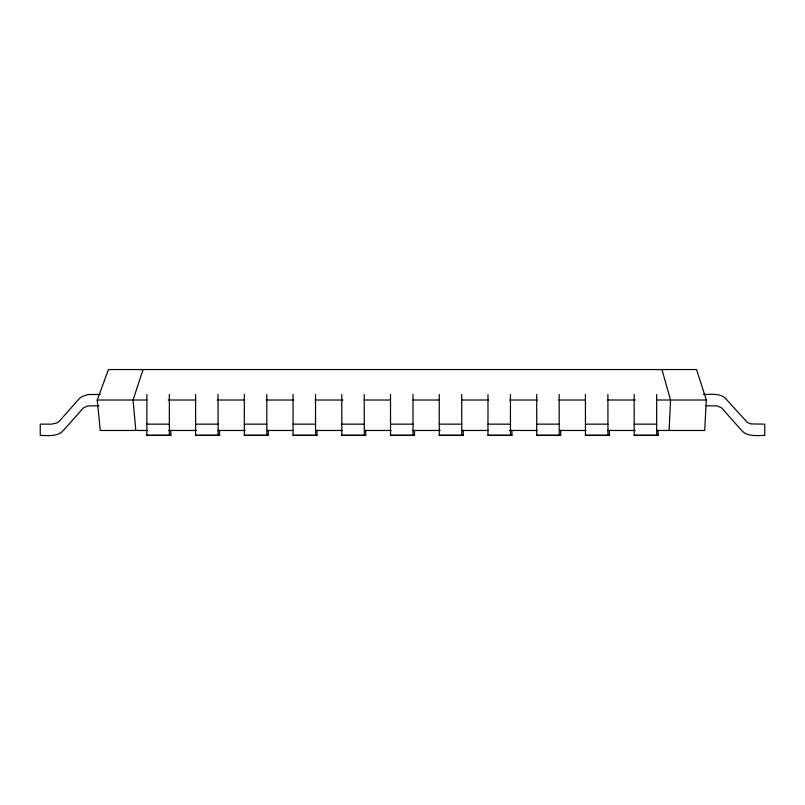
<?xml version="1.0" encoding="UTF-8"?>
<svg xmlns="http://www.w3.org/2000/svg" width="805" height="805" viewBox="0 0 805 805"><rect width="100%" height="100%" fill="white"/><g stroke="black" fill="none" stroke-linecap="round" stroke-linejoin="round"><path stroke-width="1.21" d="M669.126 430.464L670.525 400.015L661.952 369.555M147.144 430.464L100.273 430.464L97.224 400.015L108.464 369.555L696.536 369.555L706.347 400.015L704.677 430.464L656.548 430.464M143.049 369.555L133.056 400.015L135.824 430.464M100.283 394.44L87.755 394.561L81.728 396.774L79.554 398.364L59.107 421.387L56.763 422.977L51.52 424.144L40.25 424.144L40.25 435.445C47.978 435.384 57.407 437.065 63.253 430.574L83.438 407.883L87.604 405.951L99.035 405.72M97.224 400.015L146.872 400.015M168.215 400.015L195.846 400.015M217.189 400.015L244.821 400.015M266.163 400.015L293.795 400.015M315.137 400.015L342.769 400.015M364.112 400.015L390.485 400.015M413.086 400.015L439.46 400.015M462.07 400.015L488.434 400.015M509.786 400.015L537.408 400.015M558.761 400.015L585.134 400.015M607.735 400.015L635.356 400.015M656.709 400.015L706.347 400.015M705.965 405.72L717.396 405.951L721.562 407.883L741.747 430.574C747.593 437.065 757.022 435.384 764.75 435.445L764.75 424.144L750.813 423.913L747.422 422.514L725.446 398.364C719.519 392.729 710.775 394.762 703.459 394.43M146.872 424.144L169.382 424.144M195.595 424.144L218.115 424.144M244.328 424.144L266.847 424.144M293.06 424.144L315.57 424.144M341.793 424.144L364.303 424.144M390.516 424.144L413.035 424.144M439.248 424.144L461.768 424.144M487.981 424.144L510.491 424.144M536.714 424.144L559.223 424.144M585.436 424.144L607.956 424.144M634.169 424.144L656.689 424.144M168.527 430.464L196.199 430.464M217.581 430.464L245.253 430.464M266.636 430.464L293.05 430.464M315.691 430.464L342.105 430.464M364.735 430.464L391.15 430.464M412.532 430.464L440.204 430.464M461.587 430.464L488.001 430.464M509.384 430.464L537.056 430.464M559.696 430.464L586.11 430.464M607.493 430.464L635.165 430.464M146.872 435.203L170.831 435.203M195.595 435.203L219.564 435.203M244.328 435.203L268.286 435.203M293.06 435.203L317.019 435.203M341.793 435.203L365.752 435.203M390.516 435.203L414.484 435.203M439.248 435.203L463.207 435.203M487.981 435.203L511.94 435.203M536.714 435.203L560.672 435.203M585.436 435.203L609.405 435.203M634.169 435.203L658.128 435.203M656.628 394.43L656.689 435.445M607.896 394.43L607.956 435.445M559.163 394.43L559.223 435.445M510.43 394.43L510.491 435.445M461.708 394.43L461.768 435.445M412.975 394.43L413.035 435.445M364.242 394.43L364.303 435.445M315.51 394.43L315.57 435.445M266.787 394.43L266.847 435.445M218.054 394.43L218.115 435.445M169.322 394.43L169.382 435.445M658.128 430.293L658.128 435.445L634.169 435.445L634.169 394.43M609.405 430.293L609.405 435.445L585.436 435.445L585.436 394.43M560.672 430.293L560.672 435.445L536.714 435.445L536.714 394.43M511.94 430.293L511.94 435.445L487.981 435.445L487.981 394.43M463.207 430.293L463.207 435.445L439.248 435.445L439.248 394.43M414.484 430.293L414.484 435.445L390.516 435.445L390.516 394.43M365.752 430.293L365.752 435.445L341.793 435.445L341.793 394.43M317.019 430.293L317.019 435.445L293.06 435.445L293.06 394.43M268.286 430.293L268.286 435.445L244.328 435.445L244.328 394.43M219.564 430.293L219.564 435.445L195.595 435.445L195.595 394.43M170.831 430.293L170.831 435.445L146.872 435.445L146.872 394.43"/></g></svg>
